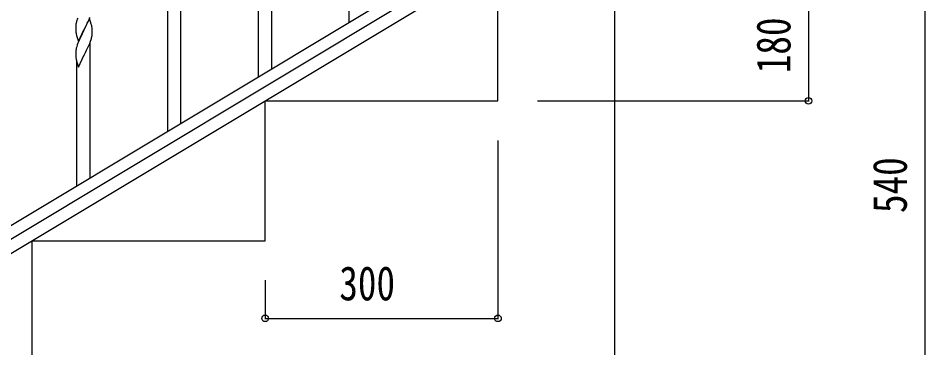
# Model space of a CAD drawing. Units: millimetres, scale not verified. Extents: x -4143 to 4140, y -2900 to 2898.
# Drawn here: x -3212 to -2044, y -1910 to -1486 of the extents above; entities that cross this region are included whole.
import ezdxf
from ezdxf.enums import TextEntityAlignment as Align

# ---------------------------------------------------------------- set-up
doc = ezdxf.new("R2010")
doc.units = ezdxf.units.MM
doc.header["$LTSCALE"] = 10
doc.layers.add('0-3_YKK_A1', color=4, linetype='Continuous')
doc.layers.add('0-4_YKK_D', color=6, linetype='Continuous')
doc.styles.add('ＭＳ ゴシック', font='')
doc.styles.get('ＭＳ ゴシック').set_extended_font_data('MS Gothic')

msp = doc.modelspace()

# ---------------------------------------------------------------- linework, layer by layer
at = {"layer": '0-3_YKK_A1'}
for p, q in [((-2497.97, -1319.09), (-3303.55, -1802.37)), ((-2484.4, -1328.44), (-3289.98, -1811.72)), ((-2785.47, -1491.81), (-2785.47, -1331.45)), ((-2885.47, -1551.89), (-2885.47, -1377)), ((-2902.47, -1562.11), (-2902.47, -1401.75)), ((-3493.97, -1952.5), (-2593.97, -1412.5)), ((-3002.47, -1622.2), (-3002.47, -1447.3)), ((-3019.47, -1632.41), (-3019.47, -1472.05)), ((-3119.47, -1692.5), (-3119.47, -1517.6)), ((-3127.3, -1534.07), (-3127.46, -1534.4)), ((-3136.47, -1702.71), (-3136.47, -1542.35)), ((-3193.97, -1952.5), (-3193.97, -1772.5))]:
    msp.add_line(p, q, dxfattribs=at)
for points in [[(-3193.97, -1772.5), (-2893.97, -1772.5), (-2893.97, -1592.5), (-2593.97, -1592.5), (-2593.97, -1412.5), (-2293.97, -1412.5)], [(-3137.97, -1496.33), (-3138.01, -1497.14), (-3138.02, -1497.54), (-3138, -1499.4), (-3137.97, -1500.41), (-3137.92, -1501.35), (-3137.82, -1502.79), (-3137.67, -1504.1), (-3137.53, -1505.09), (-3137.35, -1506.05), (-3137.25, -1506.52), (-3137.04, -1507.46), (-3136.79, -1508.41), (-3134.52, -1516.06), (-3127.3, -1501.2), (-3127.13, -1500.87), (-3125.2, -1497.07), (-3123.69, -1493.97), (-3123.02, -1492.56), (-3121.68, -1489.64), (-3120.82, -1487.63), (-3119.6, -1484.6)], [(-3120.07, -1486.34), (-3127.3, -1501.2), (-3127.46, -1501.53), (-3129.81, -1506.19), (-3131.57, -1509.84), (-3132.02, -1510.8), (-3133.13, -1513.26), (-3134.4, -1516.28), (-3135.19, -1518.31), (-3135.91, -1520.33), (-3136.7, -1522.81), (-3137.22, -1524.73), (-3137.53, -1526.13), (-3137.77, -1527.48), (-3137.93, -1528.78), (-3137.99, -1529.61), (-3138.02, -1530.41), (-3138, -1532.27), (-3137.97, -1533.28), (-3137.92, -1534.22), (-3137.82, -1535.66), (-3137.67, -1536.98)], [(-3136.4, -1488.95), (-3136.84, -1490.42), (-3137.33, -1492.33), (-3137.62, -1493.72), (-3137.84, -1495.05)], [(-3117.34, -1495.88), (-3117.68, -1494.47), (-3117.87, -1493.74), (-3120.07, -1486.34)], [(-3117.49, -1511.02), (-3117.16, -1509.6), (-3116.89, -1508.24), (-3116.7, -1506.92)], [(-3116.6, -1505.67), (-3116.58, -1504.87), (-3116.58, -1503.72), (-3116.63, -1501.99), (-3116.69, -1500.75), (-3116.8, -1499.34)], [(-3137.3, -1539.15), (-3137.04, -1540.33), (-3136.79, -1541.28), (-3134.52, -1548.93), (-3127.3, -1534.07), (-3127.13, -1533.74), (-3125.41, -1530.35), (-3123.91, -1527.3), (-3123.02, -1525.43), (-3121.47, -1522.01), (-3121.03, -1521.01), (-3119.99, -1518.48), (-3118.86, -1515.45), (-3118.19, -1513.45)]]:
    msp.add_lwpolyline(points, dxfattribs=at)
for centre, radius, start, end in [((-3106.03, -1498.94), 32.04, 173.03232, 175.32407), ((-3060.77, -1513.2), 79.42, 159.93435, 162.22611), ((-3158.81, -1504.59), 42.37, 9.56725, 11.859), ((-3161.66, -1504.19), 45.12, 6.17603, 8.46779), ((-3148.02, -1503.67), 31.49, 354.07159, 356.36334), ((-3178.59, -1494.73), 63.23, 342.78424, 345.07599), ((-3083.07, -1528.81), 55.21, 188.49987, 190.79162)]:
    msp.add_arc(centre, radius, start, end, dxfattribs=at)
at = {"layer": '0-4_YKK_D'}
for p, q in [((-2193.97, -1412.5), (-2193.97, -1592.5)), ((-2043.97, -1412.5), (-2043.97, -1952.5)), ((-2443.97, -1464.5), (-2443.97, -2103.5)), ((-2542.97, -1592.5), (-2192.97, -1592.5)), ((-2593.97, -1643.5), (-2593.97, -1873.5)), ((-2893.97, -1823.5), (-2893.97, -1873.5)), ((-2893.97, -1872.5), (-2593.97, -1872.5))]:
    msp.add_line(p, q, dxfattribs=at)
for centre in [(-2193.97, -1592.5), (-2893.97, -1872.5), (-2593.97, -1872.5)]:
    msp.add_circle(centre, 4.25, dxfattribs=at)

# ---------------------------------------------------------------- texts
at = {"layer": '0-4_YKK_D', "style": 'ＭＳ ゴシック', "width": 0.8}
for s, p in [('180', (-2203.97, -1556.9)), ('540', (-2053.97, -1736.9))]:
    msp.add_text(s, height=43.99, rotation=90, dxfattribs=at).set_placement(p, align=Align.BOTTOM_LEFT)
msp.add_text('300', height=43.99, dxfattribs=at).set_placement((-2798.37, -1862.5), align=Align.BOTTOM_LEFT)

doc.saveas('drawing.dxf')
